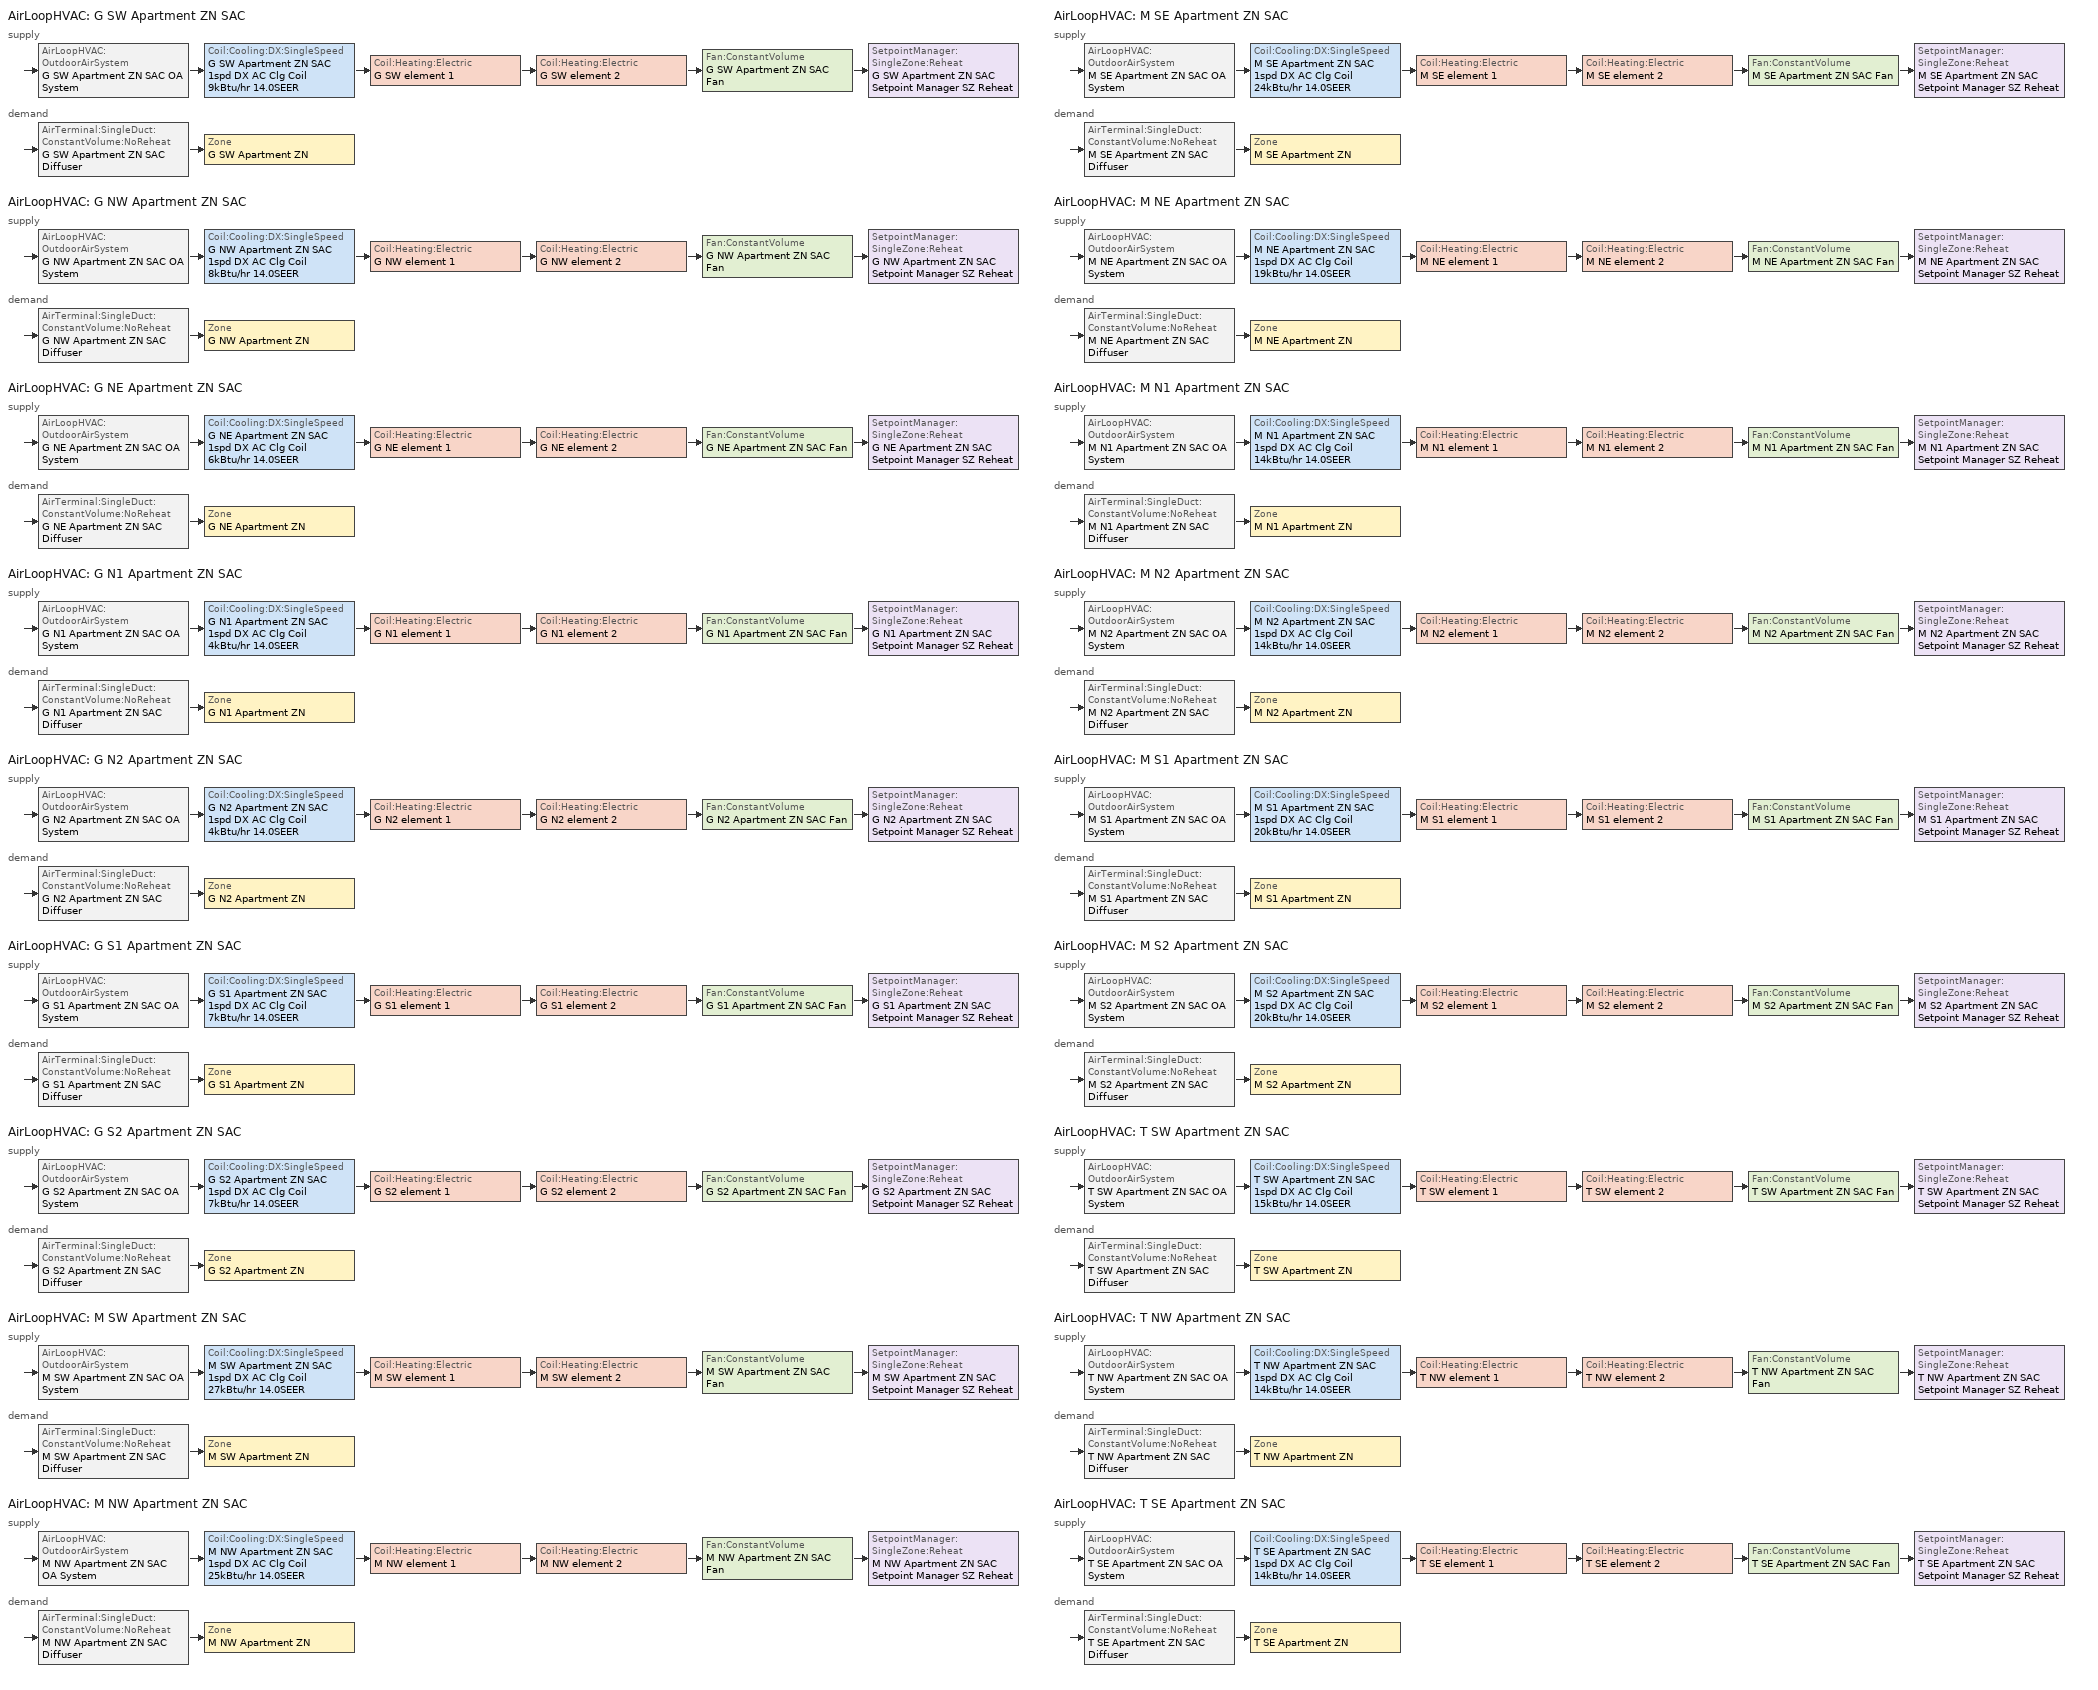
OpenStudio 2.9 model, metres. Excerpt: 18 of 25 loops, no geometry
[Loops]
AirLoopHVAC 'G SW Apartment ZN SAC'
 supply: AirLoopHVAC:OutdoorAirSystem 'G SW Apartment ZN SAC OA System' > Coil:Cooling:DX:SingleSpeed 'G SW Apartment ZN SAC 1spd DX AC Clg Coil 9kBtu/hr 14.0SEER' > Coil:Heating:Electric 'G SW element 1' > Coil:Heating:Electric 'G SW element 2' > Fan:ConstantVolume 'G SW Apartment ZN SAC Fan' > SetpointManager:SingleZone:Reheat 'G SW Apartment ZN SAC Setpoint Manager SZ Reheat'
 demand: AirTerminal:SingleDuct:ConstantVolume:NoReheat 'G SW Apartment ZN SAC Diffuser' > Zone 'G SW Apartment ZN'
AirLoopHVAC 'G NW Apartment ZN SAC'
 supply: AirLoopHVAC:OutdoorAirSystem 'G NW Apartment ZN SAC OA System' > Coil:Cooling:DX:SingleSpeed 'G NW Apartment ZN SAC 1spd DX AC Clg Coil 8kBtu/hr 14.0SEER' > Coil:Heating:Electric 'G NW element 1' > Coil:Heating:Electric 'G NW element 2' > Fan:ConstantVolume 'G NW Apartment ZN SAC Fan' > SetpointManager:SingleZone:Reheat 'G NW Apartment ZN SAC Setpoint Manager SZ Reheat'
 demand: AirTerminal:SingleDuct:ConstantVolume:NoReheat 'G NW Apartment ZN SAC Diffuser' > Zone 'G NW Apartment ZN'
AirLoopHVAC 'G NE Apartment ZN SAC'
 supply: AirLoopHVAC:OutdoorAirSystem 'G NE Apartment ZN SAC OA System' > Coil:Cooling:DX:SingleSpeed 'G NE Apartment ZN SAC 1spd DX AC Clg Coil 6kBtu/hr 14.0SEER' > Coil:Heating:Electric 'G NE element 1' > Coil:Heating:Electric 'G NE element 2' > Fan:ConstantVolume 'G NE Apartment ZN SAC Fan' > SetpointManager:SingleZone:Reheat 'G NE Apartment ZN SAC Setpoint Manager SZ Reheat'
 demand: AirTerminal:SingleDuct:ConstantVolume:NoReheat 'G NE Apartment ZN SAC Diffuser' > Zone 'G NE Apartment ZN'
AirLoopHVAC 'G N1 Apartment ZN SAC'
 supply: AirLoopHVAC:OutdoorAirSystem 'G N1 Apartment ZN SAC OA System' > Coil:Cooling:DX:SingleSpeed 'G N1 Apartment ZN SAC 1spd DX AC Clg Coil 4kBtu/hr 14.0SEER' > Coil:Heating:Electric 'G N1 element 1' > Coil:Heating:Electric 'G N1 element 2' > Fan:ConstantVolume 'G N1 Apartment ZN SAC Fan' > SetpointManager:SingleZone:Reheat 'G N1 Apartment ZN SAC Setpoint Manager SZ Reheat'
 demand: AirTerminal:SingleDuct:ConstantVolume:NoReheat 'G N1 Apartment ZN SAC Diffuser' > Zone 'G N1 Apartment ZN'
AirLoopHVAC 'G N2 Apartment ZN SAC'
 supply: AirLoopHVAC:OutdoorAirSystem 'G N2 Apartment ZN SAC OA System' > Coil:Cooling:DX:SingleSpeed 'G N2 Apartment ZN SAC 1spd DX AC Clg Coil 4kBtu/hr 14.0SEER' > Coil:Heating:Electric 'G N2 element 1' > Coil:Heating:Electric 'G N2 element 2' > Fan:ConstantVolume 'G N2 Apartment ZN SAC Fan' > SetpointManager:SingleZone:Reheat 'G N2 Apartment ZN SAC Setpoint Manager SZ Reheat'
 demand: AirTerminal:SingleDuct:ConstantVolume:NoReheat 'G N2 Apartment ZN SAC Diffuser' > Zone 'G N2 Apartment ZN'
AirLoopHVAC 'G S1 Apartment ZN SAC'
 supply: AirLoopHVAC:OutdoorAirSystem 'G S1 Apartment ZN SAC OA System' > Coil:Cooling:DX:SingleSpeed 'G S1 Apartment ZN SAC 1spd DX AC Clg Coil 7kBtu/hr 14.0SEER' > Coil:Heating:Electric 'G S1 element 1' > Coil:Heating:Electric 'G S1 element 2' > Fan:ConstantVolume 'G S1 Apartment ZN SAC Fan' > SetpointManager:SingleZone:Reheat 'G S1 Apartment ZN SAC Setpoint Manager SZ Reheat'
 demand: AirTerminal:SingleDuct:ConstantVolume:NoReheat 'G S1 Apartment ZN SAC Diffuser' > Zone 'G S1 Apartment ZN'
AirLoopHVAC 'G S2 Apartment ZN SAC'
 supply: AirLoopHVAC:OutdoorAirSystem 'G S2 Apartment ZN SAC OA System' > Coil:Cooling:DX:SingleSpeed 'G S2 Apartment ZN SAC 1spd DX AC Clg Coil 7kBtu/hr 14.0SEER' > Coil:Heating:Electric 'G S2 element 1' > Coil:Heating:Electric 'G S2 element 2' > Fan:ConstantVolume 'G S2 Apartment ZN SAC Fan' > SetpointManager:SingleZone:Reheat 'G S2 Apartment ZN SAC Setpoint Manager SZ Reheat'
 demand: AirTerminal:SingleDuct:ConstantVolume:NoReheat 'G S2 Apartment ZN SAC Diffuser' > Zone 'G S2 Apartment ZN'
AirLoopHVAC 'M SW Apartment ZN SAC'
 supply: AirLoopHVAC:OutdoorAirSystem 'M SW Apartment ZN SAC OA System' > Coil:Cooling:DX:SingleSpeed 'M SW Apartment ZN SAC 1spd DX AC Clg Coil 27kBtu/hr 14.0SEER' > Coil:Heating:Electric 'M SW element 1' > Coil:Heating:Electric 'M SW element 2' > Fan:ConstantVolume 'M SW Apartment ZN SAC Fan' > SetpointManager:SingleZone:Reheat 'M SW Apartment ZN SAC Setpoint Manager SZ Reheat'
 demand: AirTerminal:SingleDuct:ConstantVolume:NoReheat 'M SW Apartment ZN SAC Diffuser' > Zone 'M SW Apartment ZN'
AirLoopHVAC 'M NW Apartment ZN SAC'
 supply: AirLoopHVAC:OutdoorAirSystem 'M NW Apartment ZN SAC OA System' > Coil:Cooling:DX:SingleSpeed 'M NW Apartment ZN SAC 1spd DX AC Clg Coil 25kBtu/hr 14.0SEER' > Coil:Heating:Electric 'M NW element 1' > Coil:Heating:Electric 'M NW element 2' > Fan:ConstantVolume 'M NW Apartment ZN SAC Fan' > SetpointManager:SingleZone:Reheat 'M NW Apartment ZN SAC Setpoint Manager SZ Reheat'
 demand: AirTerminal:SingleDuct:ConstantVolume:NoReheat 'M NW Apartment ZN SAC Diffuser' > Zone 'M NW Apartment ZN'
AirLoopHVAC 'M SE Apartment ZN SAC'
 supply: AirLoopHVAC:OutdoorAirSystem 'M SE Apartment ZN SAC OA System' > Coil:Cooling:DX:SingleSpeed 'M SE Apartment ZN SAC 1spd DX AC Clg Coil 24kBtu/hr 14.0SEER' > Coil:Heating:Electric 'M SE element 1' > Coil:Heating:Electric 'M SE element 2' > Fan:ConstantVolume 'M SE Apartment ZN SAC Fan' > SetpointManager:SingleZone:Reheat 'M SE Apartment ZN SAC Setpoint Manager SZ Reheat'
 demand: AirTerminal:SingleDuct:ConstantVolume:NoReheat 'M SE Apartment ZN SAC Diffuser' > Zone 'M SE Apartment ZN'
AirLoopHVAC 'M NE Apartment ZN SAC'
 supply: AirLoopHVAC:OutdoorAirSystem 'M NE Apartment ZN SAC OA System' > Coil:Cooling:DX:SingleSpeed 'M NE Apartment ZN SAC 1spd DX AC Clg Coil 19kBtu/hr 14.0SEER' > Coil:Heating:Electric 'M NE element 1' > Coil:Heating:Electric 'M NE element 2' > Fan:ConstantVolume 'M NE Apartment ZN SAC Fan' > SetpointManager:SingleZone:Reheat 'M NE Apartment ZN SAC Setpoint Manager SZ Reheat'
 demand: AirTerminal:SingleDuct:ConstantVolume:NoReheat 'M NE Apartment ZN SAC Diffuser' > Zone 'M NE Apartment ZN'
AirLoopHVAC 'M N1 Apartment ZN SAC'
 supply: AirLoopHVAC:OutdoorAirSystem 'M N1 Apartment ZN SAC OA System' > Coil:Cooling:DX:SingleSpeed 'M N1 Apartment ZN SAC 1spd DX AC Clg Coil 14kBtu/hr 14.0SEER' > Coil:Heating:Electric 'M N1 element 1' > Coil:Heating:Electric 'M N1 element 2' > Fan:ConstantVolume 'M N1 Apartment ZN SAC Fan' > SetpointManager:SingleZone:Reheat 'M N1 Apartment ZN SAC Setpoint Manager SZ Reheat'
 demand: AirTerminal:SingleDuct:ConstantVolume:NoReheat 'M N1 Apartment ZN SAC Diffuser' > Zone 'M N1 Apartment ZN'
AirLoopHVAC 'M N2 Apartment ZN SAC'
 supply: AirLoopHVAC:OutdoorAirSystem 'M N2 Apartment ZN SAC OA System' > Coil:Cooling:DX:SingleSpeed 'M N2 Apartment ZN SAC 1spd DX AC Clg Coil 14kBtu/hr 14.0SEER' > Coil:Heating:Electric 'M N2 element 1' > Coil:Heating:Electric 'M N2 element 2' > Fan:ConstantVolume 'M N2 Apartment ZN SAC Fan' > SetpointManager:SingleZone:Reheat 'M N2 Apartment ZN SAC Setpoint Manager SZ Reheat'
 demand: AirTerminal:SingleDuct:ConstantVolume:NoReheat 'M N2 Apartment ZN SAC Diffuser' > Zone 'M N2 Apartment ZN'
AirLoopHVAC 'M S1 Apartment ZN SAC'
 supply: AirLoopHVAC:OutdoorAirSystem 'M S1 Apartment ZN SAC OA System' > Coil:Cooling:DX:SingleSpeed 'M S1 Apartment ZN SAC 1spd DX AC Clg Coil 20kBtu/hr 14.0SEER' > Coil:Heating:Electric 'M S1 element 1' > Coil:Heating:Electric 'M S1 element 2' > Fan:ConstantVolume 'M S1 Apartment ZN SAC Fan' > SetpointManager:SingleZone:Reheat 'M S1 Apartment ZN SAC Setpoint Manager SZ Reheat'
 demand: AirTerminal:SingleDuct:ConstantVolume:NoReheat 'M S1 Apartment ZN SAC Diffuser' > Zone 'M S1 Apartment ZN'
AirLoopHVAC 'M S2 Apartment ZN SAC'
 supply: AirLoopHVAC:OutdoorAirSystem 'M S2 Apartment ZN SAC OA System' > Coil:Cooling:DX:SingleSpeed 'M S2 Apartment ZN SAC 1spd DX AC Clg Coil 20kBtu/hr 14.0SEER' > Coil:Heating:Electric 'M S2 element 1' > Coil:Heating:Electric 'M S2 element 2' > Fan:ConstantVolume 'M S2 Apartment ZN SAC Fan' > SetpointManager:SingleZone:Reheat 'M S2 Apartment ZN SAC Setpoint Manager SZ Reheat'
 demand: AirTerminal:SingleDuct:ConstantVolume:NoReheat 'M S2 Apartment ZN SAC Diffuser' > Zone 'M S2 Apartment ZN'
AirLoopHVAC 'T SW Apartment ZN SAC'
 supply: AirLoopHVAC:OutdoorAirSystem 'T SW Apartment ZN SAC OA System' > Coil:Cooling:DX:SingleSpeed 'T SW Apartment ZN SAC 1spd DX AC Clg Coil 15kBtu/hr 14.0SEER' > Coil:Heating:Electric 'T SW element 1' > Coil:Heating:Electric 'T SW element 2' > Fan:ConstantVolume 'T SW Apartment ZN SAC Fan' > SetpointManager:SingleZone:Reheat 'T SW Apartment ZN SAC Setpoint Manager SZ Reheat'
 demand: AirTerminal:SingleDuct:ConstantVolume:NoReheat 'T SW Apartment ZN SAC Diffuser' > Zone 'T SW Apartment ZN'
AirLoopHVAC 'T NW Apartment ZN SAC'
 supply: AirLoopHVAC:OutdoorAirSystem 'T NW Apartment ZN SAC OA System' > Coil:Cooling:DX:SingleSpeed 'T NW Apartment ZN SAC 1spd DX AC Clg Coil 14kBtu/hr 14.0SEER' > Coil:Heating:Electric 'T NW element 1' > Coil:Heating:Electric 'T NW element 2' > Fan:ConstantVolume 'T NW Apartment ZN SAC Fan' > SetpointManager:SingleZone:Reheat 'T NW Apartment ZN SAC Setpoint Manager SZ Reheat'
 demand: AirTerminal:SingleDuct:ConstantVolume:NoReheat 'T NW Apartment ZN SAC Diffuser' > Zone 'T NW Apartment ZN'
AirLoopHVAC 'T SE Apartment ZN SAC'
 supply: AirLoopHVAC:OutdoorAirSystem 'T SE Apartment ZN SAC OA System' > Coil:Cooling:DX:SingleSpeed 'T SE Apartment ZN SAC 1spd DX AC Clg Coil 14kBtu/hr 14.0SEER' > Coil:Heating:Electric 'T SE element 1' > Coil:Heating:Electric 'T SE element 2' > Fan:ConstantVolume 'T SE Apartment ZN SAC Fan' > SetpointManager:SingleZone:Reheat 'T SE Apartment ZN SAC Setpoint Manager SZ Reheat'
 demand: AirTerminal:SingleDuct:ConstantVolume:NoReheat 'T SE Apartment ZN SAC Diffuser' > Zone 'T SE Apartment ZN'
[Sizing:Zone] Zone Cooling Design Supply Air Temperature Input Method=SupplyAirTemperature; Zone Cooling Design Supply Air Temperature Difference {deltaC}=11.11; Zone Heating Design Supply Air Temperature Input Method=SupplyAirTemperature; Zone Heating Design Supply Air Temperature Difference {deltaC}=11.11; Zone Heating Design Supply Air Humidity Ratio {kg-H2O/kg-air}=0.008; Cooling Design Air Flow Method=DesignDay; Heating Design Air Flow Method=DesignDay; Account for Dedicated Outdoor Air System=No; Dedicated Outdoor Air System Control Strategy=NeutralSupplyAir; Dedicated Outdoor Air Low Setpoint Temperature for Design {C}=autosize; Dedicated Outdoor Air High Setpoint Temperature for Design {C}=autosize
Name | Zone Cooling Design Supply Air Temperature {C} | Zone Heating Design Supply Air Temperature {C} | Zone Cooling Design Supply Air Humidity Ratio {kg-H2O/kg-air}
G Corridor ZN; M Corridor ZN; T Corridor ZN | 14 | 40 | 0.0085
G N1 Apartment ZN; G N2 Apartment ZN; G NE Apartment ZN; G NW Apartment ZN; G S1 Apartment ZN; G S2 Apartment ZN; G SW Apartment ZN; M N1 Apartment ZN; M N2 Apartment ZN; M NE Apartment ZN; M NW Apartment ZN; M S1 Apartment ZN; M S2 Apartment ZN; M SE Apartment ZN; M SW Apartment ZN; T NW Apartment ZN; T SE Apartment ZN; T SW Apartment ZN | 12.7778 | 50 | 0.008
[Zone equipment]
G N1 Apartment ZN: G N1 Apartment ZN SAC Diffuser
G N2 Apartment ZN: G N2 Apartment ZN SAC Diffuser
G NE Apartment ZN: G NE Apartment ZN SAC Diffuser
G NW Apartment ZN: G NW Apartment ZN SAC Diffuser
G S1 Apartment ZN: G S1 Apartment ZN SAC Diffuser
G S2 Apartment ZN: G S2 Apartment ZN SAC Diffuser
G SW Apartment ZN: G SW Apartment ZN SAC Diffuser
M N1 Apartment ZN: M N1 Apartment ZN SAC Diffuser
M N2 Apartment ZN: M N2 Apartment ZN SAC Diffuser
M NE Apartment ZN: M NE Apartment ZN SAC Diffuser
M NW Apartment ZN: M NW Apartment ZN SAC Diffuser
M S1 Apartment ZN: M S1 Apartment ZN SAC Diffuser
M S2 Apartment ZN: M S2 Apartment ZN SAC Diffuser
M SE Apartment ZN: M SE Apartment ZN SAC Diffuser
M SW Apartment ZN: M SW Apartment ZN SAC Diffuser
T NW Apartment ZN: T NW Apartment ZN SAC Diffuser
T SE Apartment ZN: T SE Apartment ZN SAC Diffuser
T SW Apartment ZN: T SW Apartment ZN SAC Diffuser
[AirLoopHVAC] Availability Schedule=ApartmentMidRise All On; Design Supply Air Flow Rate {m3/s}=AutoSize
G SW Apartment ZN SAC; G NW Apartment ZN SAC; G NE Apartment ZN SAC; G N1 Apartment ZN SAC; G N2 Apartment ZN SAC; G S1 Apartment ZN SAC; G S2 Apartment ZN SAC; M SW Apartment ZN SAC; M NW Apartment ZN SAC; M SE Apartment ZN SAC; M NE Apartment ZN SAC; M N1 Apartment ZN SAC; M N2 Apartment ZN SAC; M S1 Apartment ZN SAC; M S2 Apartment ZN SAC; T SW Apartment ZN SAC; T NW Apartment ZN SAC; T SE Apartment ZN SAC
[Sizing:System] Type of Load to Size On=Sensible; Design Outdoor Air Flow Rate {m3/s}=Autosize; Central Heating Maximum System Air Flow Ratio=1; Preheat Design Temperature {C}=7.22222; Preheat Design Humidity Ratio {kg-H2O/kg-Air}=0.008; Precool Design Temperature {C}=12.7778; Precool Design Humidity Ratio {kg-H2O/kg-Air}=0.008; Central Cooling Design Supply Air Temperature {C}=12.7778; Central Heating Design Supply Air Temperature {C}=50; Sizing Option=NonCoincident; 100% Outdoor Air in Cooling=No; 100% Outdoor Air in Heating=No; Central Cooling Design Supply Air Humidity Ratio {kg-H2O/kg-Air}=0.0085; Central Heating Design Supply Air Humidity Ratio {kg-H2O/kg-Air}=0.008; Cooling Design Air Flow Method=DesignDay; Cooling Design Air Flow Rate {m3/s}=0; Heating Design Air Flow Method=DesignDay; Heating Design Air Flow Rate {m3/s}=0; System Outdoor Air Method=ZoneSum; Zone Maximum Outdoor Air Fraction=1; Cooling Supply Air Flow Rate Per Floor Area {m3/s-m2}=0.00996765; Cooling Fraction of Autosized Cooling Supply Air Flow Rate=1; Cooling Supply Air Flow Rate Per Unit Cooling Capacity {m3/s-W}=3.94755e-05; Heating Supply Air Flow Rate Per Floor Area {m3/s-m2}=0.00996765; Heating Fraction of Autosized Heating Supply Air Flow Rate=1; Heating Fraction of Autosized Cooling Supply Air Flow Rate=1; Heating Supply Air Flow Rate Per Unit Heating Capacity {m3/s-W}=3.15882e-05; Cooling Design Capacity Method=CoolingDesignCapacity; Cooling Design Capacity {W}=autosize; Cooling Design Capacity Per Floor Area {W/m2}=234.7; Fraction of Autosized Cooling Design Capacity=1; Heating Design Capacity Method=HeatingDesignCapacity; Heating Design Capacity {W}=autosize; Heating Design Capacity Per Floor Area {W/m2}=157; Fraction of Autosized Heating Design Capacity=1; Central Cooling Capacity Control Method=OnOff
G SW Apartment ZN SAC; G NW Apartment ZN SAC; G NE Apartment ZN SAC; G N1 Apartment ZN SAC; G N2 Apartment ZN SAC; G S1 Apartment ZN SAC; G S2 Apartment ZN SAC; M SW Apartment ZN SAC; M NW Apartment ZN SAC; M SE Apartment ZN SAC; M NE Apartment ZN SAC; M N1 Apartment ZN SAC; M N2 Apartment ZN SAC; M S1 Apartment ZN SAC; M S2 Apartment ZN SAC; T SW Apartment ZN SAC; T NW Apartment ZN SAC; T SE Apartment ZN SAC
[SetpointManager:SingleZone:Reheat] Minimum Supply Air Temperature {C}=12.7778; Maximum Supply Air Temperature {C}=50
Name | Control Zone | Setpoint Node or NodeList
G SW Apartment ZN SAC Setpoint Manager SZ Reheat | G SW Apartment ZN | G SW Apartment ZN SAC Supply Outlet Node
G NW Apartment ZN SAC Setpoint Manager SZ Reheat | G NW Apartment ZN | G NW Apartment ZN SAC Supply Outlet Node
G NE Apartment ZN SAC Setpoint Manager SZ Reheat | G NE Apartment ZN | G NE Apartment ZN SAC Supply Outlet Node
G N1 Apartment ZN SAC Setpoint Manager SZ Reheat | G N1 Apartment ZN | G N1 Apartment ZN SAC Supply Outlet Node
G N2 Apartment ZN SAC Setpoint Manager SZ Reheat | G N2 Apartment ZN | G N2 Apartment ZN SAC Supply Outlet Node
G S1 Apartment ZN SAC Setpoint Manager SZ Reheat | G S1 Apartment ZN | G S1 Apartment ZN SAC Supply Outlet Node
G S2 Apartment ZN SAC Setpoint Manager SZ Reheat | G S2 Apartment ZN | G S2 Apartment ZN SAC Supply Outlet Node
M SW Apartment ZN SAC Setpoint Manager SZ Reheat | M SW Apartment ZN | M SW Apartment ZN SAC Supply Outlet Node
M NW Apartment ZN SAC Setpoint Manager SZ Reheat | M NW Apartment ZN | M NW Apartment ZN SAC Supply Outlet Node
M SE Apartment ZN SAC Setpoint Manager SZ Reheat | M SE Apartment ZN | M SE Apartment ZN SAC Supply Outlet Node
M NE Apartment ZN SAC Setpoint Manager SZ Reheat | M NE Apartment ZN | M NE Apartment ZN SAC Supply Outlet Node
M N1 Apartment ZN SAC Setpoint Manager SZ Reheat | M N1 Apartment ZN | M N1 Apartment ZN SAC Supply Outlet Node
M N2 Apartment ZN SAC Setpoint Manager SZ Reheat | M N2 Apartment ZN | M N2 Apartment ZN SAC Supply Outlet Node
M S1 Apartment ZN SAC Setpoint Manager SZ Reheat | M S1 Apartment ZN | M S1 Apartment ZN SAC Supply Outlet Node
M S2 Apartment ZN SAC Setpoint Manager SZ Reheat | M S2 Apartment ZN | M S2 Apartment ZN SAC Supply Outlet Node
T SW Apartment ZN SAC Setpoint Manager SZ Reheat | T SW Apartment ZN | T SW Apartment ZN SAC Supply Outlet Node
T NW Apartment ZN SAC Setpoint Manager SZ Reheat | T NW Apartment ZN | T NW Apartment ZN SAC Supply Outlet Node
T SE Apartment ZN SAC Setpoint Manager SZ Reheat | T SE Apartment ZN | T SE Apartment ZN SAC Supply Outlet Node
[Fan:ConstantVolume] Availability Schedule=Always On Discrete; Fan Total Efficiency=0.55575; Pressure Rise {Pa}=622.722; Maximum Flow Rate {m3/s}=AutoSize; Motor Efficiency=0.855; Motor In Airstream Fraction=1
G SW Apartment ZN SAC Fan; G NW Apartment ZN SAC Fan; G NE Apartment ZN SAC Fan; G N1 Apartment ZN SAC Fan; G N2 Apartment ZN SAC Fan; G S1 Apartment ZN SAC Fan; G S2 Apartment ZN SAC Fan; M SW Apartment ZN SAC Fan; M NW Apartment ZN SAC Fan; M SE Apartment ZN SAC Fan; M NE Apartment ZN SAC Fan; M N1 Apartment ZN SAC Fan; M N2 Apartment ZN SAC Fan; M S1 Apartment ZN SAC Fan; M S2 Apartment ZN SAC Fan; T SW Apartment ZN SAC Fan; T NW Apartment ZN SAC Fan; T SE Apartment ZN SAC Fan
[Coil:Cooling:DX:SingleSpeed] Availability Schedule=Always On Discrete; Rated Total Cooling Capacity {W}=autosize; Rated Sensible Heat Ratio=autosize; Rated COP {W/W}=4.11713; Rated Air Flow Rate {m3/s}=autosize; Rated Evaporator Fan Power Per Volume Flow Rate {W/(m3/s)}=773.3; Total Cooling Capacity Function of Temperature Curve=PSZ-AC_Unitary_PackagecoolCapFT; Total Cooling Capacity Function of Flow Fraction Curve=PSZ-AC_Unitary_PackagecoolFFF; Energy Input Ratio Function of Temperature Curve=PSZ-AC DX Unitary Package EIRFT; Energy Input Ratio Function of Flow Fraction Curve=PSZ-AC_Unitary_PackagecoolEIRFFF; Part Load Fraction Correlation Curve=PSZ-AC_Unitary_PackagecoolPLR; Condenser Type=AirCooled; Evaporative Condenser Effectiveness=0; Evaporative Condenser Air Flow Rate {m3/s}=Autosize; Evaporative Condenser Pump Rated Power Consumption {W}=Autosize; Crankcase Heater Capacity {W}=0; Maximum Outdoor Dry-Bulb Temperature for Crankcase Heater Operation {C}=0; Basin Heater Capacity {W/K}=0; Basin Heater Setpoint Temperature {C}=10
G SW Apartment ZN SAC 1spd DX AC Clg Coil 9kBtu/hr 14.0SEER; G NW Apartment ZN SAC 1spd DX AC Clg Coil 8kBtu/hr 14.0SEER; G NE Apartment ZN SAC 1spd DX AC Clg Coil 6kBtu/hr 14.0SEER; G N1 Apartment ZN SAC 1spd DX AC Clg Coil 4kBtu/hr 14.0SEER; G N2 Apartment ZN SAC 1spd DX AC Clg Coil 4kBtu/hr 14.0SEER; G S1 Apartment ZN SAC 1spd DX AC Clg Coil 7kBtu/hr 14.0SEER; G S2 Apartment ZN SAC 1spd DX AC Clg Coil 7kBtu/hr 14.0SEER; M SW Apartment ZN SAC 1spd DX AC Clg Coil 27kBtu/hr 14.0SEER; M NW Apartment ZN SAC 1spd DX AC Clg Coil 25kBtu/hr 14.0SEER; M SE Apartment ZN SAC 1spd DX AC Clg Coil 24kBtu/hr 14.0SEER; M NE Apartment ZN SAC 1spd DX AC Clg Coil 19kBtu/hr 14.0SEER; M N1 Apartment ZN SAC 1spd DX AC Clg Coil 14kBtu/hr 14.0SEER; M N2 Apartment ZN SAC 1spd DX AC Clg Coil 14kBtu/hr 14.0SEER; M S1 Apartment ZN SAC 1spd DX AC Clg Coil 20kBtu/hr 14.0SEER; M S2 Apartment ZN SAC 1spd DX AC Clg Coil 20kBtu/hr 14.0SEER; T SW Apartment ZN SAC 1spd DX AC Clg Coil 15kBtu/hr 14.0SEER; T NW Apartment ZN SAC 1spd DX AC Clg Coil 14kBtu/hr 14.0SEER; T SE Apartment ZN SAC 1spd DX AC Clg Coil 14kBtu/hr 14.0SEER
[Controller:OutdoorAir] Minimum Outdoor Air Flow Rate {m3/s}=autosize; Maximum Outdoor Air Flow Rate {m3/s}=Autosize; Economizer Control Type=NoEconomizer; Economizer Control Action Type=ModulateFlow; Economizer Maximum Limit Dry-Bulb Temperature {C}=28; Economizer Maximum Limit Enthalpy {J/kg}=64000; Lockout Type=NoLockout; Minimum Limit Type=FixedMinimum; Minimum Outdoor Air Schedule=ApartmentMidRise COMPACT HVAC-ALWAYS 1; High Humidity Control=No
Name | Maximum Fraction of Outdoor Air Schedule | Controller Mechanical Ventilation | Heat Recovery Bypass Control Type
G SW Apartment ZN SAC OA System Controller | GSWApartmentZNSACmaxOASch | Controller Mechanical Ventilation 1 | BypassWhenOAFlowGreaterThanMinimum
G NW Apartment ZN SAC OA System Controller | GNWApartmentZNSACmaxOASch | Controller Mechanical Ventilation 2 | BypassWhenOAFlowGreaterThanMinimum
G NE Apartment ZN SAC OA System Controller | GNEApartmentZNSACmaxOASch | Controller Mechanical Ventilation 3 | BypassWhenOAFlowGreaterThanMinimum
G N1 Apartment ZN SAC OA System Controller | GN1ApartmentZNSACmaxOASch | Controller Mechanical Ventilation 4 | BypassWhenOAFlowGreaterThanMinimum
G N2 Apartment ZN SAC OA System Controller | GN2ApartmentZNSACmaxOASch | Controller Mechanical Ventilation 5 | BypassWhenOAFlowGreaterThanMinimum
G S1 Apartment ZN SAC OA System Controller | GS1ApartmentZNSACmaxOASch | Controller Mechanical Ventilation 6 | BypassWhenOAFlowGreaterThanMinimum
G S2 Apartment ZN SAC OA System Controller | GS2ApartmentZNSACmaxOASch | Controller Mechanical Ventilation 7 | BypassWhenOAFlowGreaterThanMinimum
M SW Apartment ZN SAC OA System Controller | MSWApartmentZNSACmaxOASch | Controller Mechanical Ventilation 8 | BypassWhenOAFlowGreaterThanMinimum
M NW Apartment ZN SAC OA System Controller | MNWApartmentZNSACmaxOASch | Controller Mechanical Ventilation 9 | BypassWhenOAFlowGreaterThanMinimum
M SE Apartment ZN SAC OA System Controller | MSEApartmentZNSACmaxOASch | Controller Mechanical Ventilation 10 | BypassWhenOAFlowGreaterThanMinimum
M NE Apartment ZN SAC OA System Controller | MNEApartmentZNSACmaxOASch | Controller Mechanical Ventilation 11 | BypassWhenOAFlowGreaterThanMinimum
M N1 Apartment ZN SAC OA System Controller | MN1ApartmentZNSACmaxOASch | Controller Mechanical Ventilation 12 | BypassWhenOAFlowGreaterThanMinimum
M N2 Apartment ZN SAC OA System Controller | MN2ApartmentZNSACmaxOASch | Controller Mechanical Ventilation 13 | BypassWhenOAFlowGreaterThanMinimum
M S1 Apartment ZN SAC OA System Controller | MS1ApartmentZNSACmaxOASch | Controller Mechanical Ventilation 14 | BypassWhenOAFlowGreaterThanMinimum
M S2 Apartment ZN SAC OA System Controller | MS2ApartmentZNSACmaxOASch | Controller Mechanical Ventilation 15 | BypassWhenOAFlowGreaterThanMinimum
T SW Apartment ZN SAC OA System Controller | TSWApartmentZNSACmaxOASch | Controller Mechanical Ventilation 16 | BypassWhenWithinEconomizerLimits
T NW Apartment ZN SAC OA System Controller | TNWApartmentZNSACmaxOASch | Controller Mechanical Ventilation 17 | BypassWhenOAFlowGreaterThanMinimum
T SE Apartment ZN SAC OA System Controller | TSEApartmentZNSACmaxOASch | Controller Mechanical Ventilation 18 | BypassWhenOAFlowGreaterThanMinimum
[Controller:MechanicalVentilation] Availability Schedule=Always On Discrete; System Outdoor Air Method=ZoneSum
Controller Mechanical Ventilation 1; Controller Mechanical Ventilation 2; Controller Mechanical Ventilation 3; Controller Mechanical Ventilation 4; Controller Mechanical Ventilation 5; Controller Mechanical Ventilation 6; Controller Mechanical Ventilation 7; Controller Mechanical Ventilation 8; Controller Mechanical Ventilation 9; Controller Mechanical Ventilation 10; Controller Mechanical Ventilation 11; Controller Mechanical Ventilation 12; Controller Mechanical Ventilation 13; Controller Mechanical Ventilation 14; Controller Mechanical Ventilation 15; Controller Mechanical Ventilation 16; Controller Mechanical Ventilation 17; Controller Mechanical Ventilation 18
[AirLoopHVAC:OutdoorAirSystem]
Name | Controller
G SW Apartment ZN SAC OA System | G SW Apartment ZN SAC OA System Controller
G NW Apartment ZN SAC OA System | G NW Apartment ZN SAC OA System Controller
G NE Apartment ZN SAC OA System | G NE Apartment ZN SAC OA System Controller
G N1 Apartment ZN SAC OA System | G N1 Apartment ZN SAC OA System Controller
G N2 Apartment ZN SAC OA System | G N2 Apartment ZN SAC OA System Controller
G S1 Apartment ZN SAC OA System | G S1 Apartment ZN SAC OA System Controller
G S2 Apartment ZN SAC OA System | G S2 Apartment ZN SAC OA System Controller
M SW Apartment ZN SAC OA System | M SW Apartment ZN SAC OA System Controller
M NW Apartment ZN SAC OA System | M NW Apartment ZN SAC OA System Controller
M SE Apartment ZN SAC OA System | M SE Apartment ZN SAC OA System Controller
M NE Apartment ZN SAC OA System | M NE Apartment ZN SAC OA System Controller
M N1 Apartment ZN SAC OA System | M N1 Apartment ZN SAC OA System Controller
M N2 Apartment ZN SAC OA System | M N2 Apartment ZN SAC OA System Controller
M S1 Apartment ZN SAC OA System | M S1 Apartment ZN SAC OA System Controller
M S2 Apartment ZN SAC OA System | M S2 Apartment ZN SAC OA System Controller
T SW Apartment ZN SAC OA System | T SW Apartment ZN SAC OA System Controller
T NW Apartment ZN SAC OA System | T NW Apartment ZN SAC OA System Controller
T SE Apartment ZN SAC OA System | T SE Apartment ZN SAC OA System Controller
[AirTerminal:SingleDuct:ConstantVolume:NoReheat] Availability Schedule=Always On Discrete; Maximum Air Flow Rate {m3/s}=AutoSize
G SW Apartment ZN SAC Diffuser; G NW Apartment ZN SAC Diffuser; G NE Apartment ZN SAC Diffuser; G N1 Apartment ZN SAC Diffuser; G N2 Apartment ZN SAC Diffuser; G S1 Apartment ZN SAC Diffuser; G S2 Apartment ZN SAC Diffuser; M SW Apartment ZN SAC Diffuser; M NW Apartment ZN SAC Diffuser; M SE Apartment ZN SAC Diffuser; M NE Apartment ZN SAC Diffuser; M N1 Apartment ZN SAC Diffuser; M N2 Apartment ZN SAC Diffuser; M S1 Apartment ZN SAC Diffuser; M S2 Apartment ZN SAC Diffuser; T SW Apartment ZN SAC Diffuser; T NW Apartment ZN SAC Diffuser; T SE Apartment ZN SAC Diffuser
[EnergyManagementSystem:Sensor]
Name | Output Variable or Output Meter Index Key | Output Variable or Output Meter
OATF; OATF_1; OATF_2; OATF_3; OATF_4; OATF_5; OATF_6; OATF_7; OATF_8; OATF_9; OATF_10; OATF_11; OATF_12; OATF_13; OATF_14; OATF_15; OATF_16; OATF_17; OATF_18; OATF_19; OATF_20; OATF_21; OATF_22; OATF_23 | Environment | Site Outdoor Air Drybulb Temperature
OAWBC; OAWBC_1; OAWBC_2; OAWBC_3; OAWBC_4; OAWBC_5; OAWBC_6; OAWBC_7; OAWBC_8; OAWBC_9; OAWBC_10; OAWBC_11; OAWBC_12; OAWBC_13; OAWBC_14; OAWBC_15; OAWBC_16; OAWBC_17; OAWBC_18; OAWBC_19; OAWBC_20; OAWBC_21; OAWBC_22; OAWBC_23 | Environment | Site Outdoor Air Wetbulb Temperature
GN1ApartmentZNSACOASch; GN2ApartmentZNSACOASch; GNEApartmentZNSACOASch; GNWApartmentZNSACOASch; GS1ApartmentZNSACOASch; GS2ApartmentZNSACOASch; GSWApartmentZNSACOASch; MN1ApartmentZNSACOASch; MN2ApartmentZNSACOASch; MNEApartmentZNSACOASch; MNWApartmentZNSACOASch; MS1ApartmentZNSACOASch; MS2ApartmentZNSACOASch; MSEApartmentZNSACOASch; MSWApartmentZNSACOASch; OfficeZNSACOASch; TN1ApartmentZNSACOASch; TN2ApartmentZNSACOASch; TNEApartmentZNSACOASch; TNWApartmentZNSACOASch; TS1ApartmentZNSACOASch; TS2ApartmentZNSACOASch; TSEApartmentZNSACOASch; TSWApartmentZNSACOASch | ApartmentMidRise COMPACT HVAC-ALWAYS 1 | Schedule Value
GN1ApartmentZNSACOAFlowMass | G N1 Apartment ZN SAC Outdoor Air Node | System Node Mass Flow Rate
GN1ApartmentZNSACDATRqd | G N1 Apartment ZN SAC Supply Outlet Node | System Node Setpoint Temperature
GN2ApartmentZNSACOAFlowMass | G N2 Apartment ZN SAC Outdoor Air Node | System Node Mass Flow Rate
GN2ApartmentZNSACDATRqd | G N2 Apartment ZN SAC Supply Outlet Node | System Node Setpoint Temperature
GNEApartmentZNSACOAFlowMass | G NE Apartment ZN SAC Outdoor Air Node | System Node Mass Flow Rate
GNEApartmentZNSACDATRqd | G NE Apartment ZN SAC Supply Outlet Node | System Node Setpoint Temperature
GNWApartmentZNSACOAFlowMass | G NW Apartment ZN SAC Outdoor Air Node | System Node Mass Flow Rate
GNWApartmentZNSACDATRqd | G NW Apartment ZN SAC Supply Outlet Node | System Node Setpoint Temperature
GS1ApartmentZNSACOAFlowMass | G S1 Apartment ZN SAC Outdoor Air Node | System Node Mass Flow Rate
GS1ApartmentZNSACDATRqd | G S1 Apartment ZN SAC Supply Outlet Node | System Node Setpoint Temperature
GS2ApartmentZNSACOAFlowMass | G S2 Apartment ZN SAC Outdoor Air Node | System Node Mass Flow Rate
GS2ApartmentZNSACDATRqd | G S2 Apartment ZN SAC Supply Outlet Node | System Node Setpoint Temperature
GSWApartmentZNSACOAFlowMass | G SW Apartment ZN SAC Outdoor Air Node | System Node Mass Flow Rate
GSWApartmentZNSACDATRqd | G SW Apartment ZN SAC Supply Outlet Node | System Node Setpoint Temperature
MN1ApartmentZNSACOAFlowMass | M N1 Apartment ZN SAC Outdoor Air Node | System Node Mass Flow Rate
MN1ApartmentZNSACDATRqd | M N1 Apartment ZN SAC Supply Outlet Node | System Node Setpoint Temperature
MN2ApartmentZNSACOAFlowMass | M N2 Apartment ZN SAC Outdoor Air Node | System Node Mass Flow Rate
MN2ApartmentZNSACDATRqd | M N2 Apartment ZN SAC Supply Outlet Node | System Node Setpoint Temperature
MNEApartmentZNSACOAFlowMass | M NE Apartment ZN SAC Outdoor Air Node | System Node Mass Flow Rate
MNEApartmentZNSACDATRqd | M NE Apartment ZN SAC Supply Outlet Node | System Node Setpoint Temperature
MNWApartmentZNSACOAFlowMass | M NW Apartment ZN SAC Outdoor Air Node | System Node Mass Flow Rate
MNWApartmentZNSACDATRqd | M NW Apartment ZN SAC Supply Outlet Node | System Node Setpoint Temperature
MS1ApartmentZNSACOAFlowMass | M S1 Apartment ZN SAC Outdoor Air Node | System Node Mass Flow Rate
MS1ApartmentZNSACDATRqd | M S1 Apartment ZN SAC Supply Outlet Node | System Node Setpoint Temperature
MS2ApartmentZNSACOAFlowMass | M S2 Apartment ZN SAC Outdoor Air Node | System Node Mass Flow Rate
MS2ApartmentZNSACDATRqd | M S2 Apartment ZN SAC Supply Outlet Node | System Node Setpoint Temperature
MSEApartmentZNSACOAFlowMass | M SE Apartment ZN SAC Outdoor Air Node | System Node Mass Flow Rate
MSEApartmentZNSACDATRqd | M SE Apartment ZN SAC Supply Outlet Node | System Node Setpoint Temperature
MSWApartmentZNSACOAFlowMass | M SW Apartment ZN SAC Outdoor Air Node | System Node Mass Flow Rate
MSWApartmentZNSACDATRqd | M SW Apartment ZN SAC Supply Outlet Node | System Node Setpoint Temperature
OfficeZNSACOAFlowMass | Office ZN SAC Outdoor Air Node | System Node Mass Flow Rate
TN1ApartmentZNSACOAFlowMass | T N1 Apartment ZN SAC Outdoor Air Node | System Node Mass Flow Rate
TN2ApartmentZNSACOAFlowMass | T N2 Apartment ZN SAC Outdoor Air Node | System Node Mass Flow Rate
TNEApartmentZNSACOAFlowMass | T NE Apartment ZN SAC Outdoor Air Node | System Node Mass Flow Rate
TNWApartmentZNSACOAFlowMass | T NW Apartment ZN SAC Outdoor Air Node | System Node Mass Flow Rate
TNWApartmentZNSACDATRqd | T NW Apartment ZN SAC Supply Outlet Node | System Node Setpoint Temperature
TS1ApartmentZNSACOAFlowMass | T S1 Apartment ZN SAC Outdoor Air Node | System Node Mass Flow Rate
TS2ApartmentZNSACOAFlowMass | T S2 Apartment ZN SAC Outdoor Air Node | System Node Mass Flow Rate
TSEApartmentZNSACOAFlowMass | T SE Apartment ZN SAC Outdoor Air Node | System Node Mass Flow Rate
TSEApartmentZNSACDATRqd | T SE Apartment ZN SAC Supply Outlet Node | System Node Setpoint Temperature
TSWApartmentZNSACOAFlowMass | T SW Apartment ZN SAC Outdoor Air Node | System Node Mass Flow Rate
TSWApartmentZNSACDATRqd | T SW Apartment ZN SAC Supply Outlet Node | System Node Setpoint Temperature
[EnergyManagementSystem:InternalVariable] Internal Data Type=Outdoor Air Controller Minimum Mass Flow Rate
Name | Internal Data Index Key
GN1ApartmentZNSACOADesignMass | G N1 Apartment ZN SAC OA System Controller
GN2ApartmentZNSACOADesignMass | G N2 Apartment ZN SAC OA System Controller
GNEApartmentZNSACOADesignMass | G NE Apartment ZN SAC OA System Controller
GNWApartmentZNSACOADesignMass | G NW Apartment ZN SAC OA System Controller
GS1ApartmentZNSACOADesignMass | G S1 Apartment ZN SAC OA System Controller
GS2ApartmentZNSACOADesignMass | G S2 Apartment ZN SAC OA System Controller
GSWApartmentZNSACOADesignMass | G SW Apartment ZN SAC OA System Controller
MN1ApartmentZNSACOADesignMass | M N1 Apartment ZN SAC OA System Controller
MN2ApartmentZNSACOADesignMass | M N2 Apartment ZN SAC OA System Controller
MNEApartmentZNSACOADesignMass | M NE Apartment ZN SAC OA System Controller
MNWApartmentZNSACOADesignMass | M NW Apartment ZN SAC OA System Controller
MS1ApartmentZNSACOADesignMass | M S1 Apartment ZN SAC OA System Controller
MS2ApartmentZNSACOADesignMass | M S2 Apartment ZN SAC OA System Controller
MSEApartmentZNSACOADesignMass | M SE Apartment ZN SAC OA System Controller
MSWApartmentZNSACOADesignMass | M SW Apartment ZN SAC OA System Controller
TNWApartmentZNSACOADesignMass | T NW Apartment ZN SAC OA System Controller
TSEApartmentZNSACOADesignMass | T SE Apartment ZN SAC OA System Controller
TSWApartmentZNSACOADesignMass | T SW Apartment ZN SAC OA System Controller
[EnergyManagementSystem:Program]
GN1ApartmentZNSACSetNumberofStages: SET GN1ApartmentZNSACNumberofStages = 1
GN2ApartmentZNSACSetNumberofStages: SET GN2ApartmentZNSACNumberofStages = 1
GNEApartmentZNSACSetNumberofStages: SET GNEApartmentZNSACNumberofStages = 1
GNWApartmentZNSACSetNumberofStages: SET GNWApartmentZNSACNumberofStages = 1
GS1ApartmentZNSACSetNumberofStages: SET GS1ApartmentZNSACNumberofStages = 1
GS2ApartmentZNSACSetNumberofStages: SET GS2ApartmentZNSACNumberofStages = 1
GSWApartmentZNSACSetNumberofStages: SET GSWApartmentZNSACNumberofStages = 1
MN1ApartmentZNSACSetNumberofStages: SET MN1ApartmentZNSACNumberofStages = 1
MN2ApartmentZNSACSetNumberofStages: SET MN2ApartmentZNSACNumberofStages = 1
MNEApartmentZNSACSetNumberofStages: SET MNEApartmentZNSACNumberofStages = 1
MNWApartmentZNSACSetNumberofStages: SET MNWApartmentZNSACNumberofStages = 1
MS1ApartmentZNSACSetNumberofStages: SET MS1ApartmentZNSACNumberofStages = 1
MS2ApartmentZNSACSetNumberofStages: SET MS2ApartmentZNSACNumberofStages = 1
MSEApartmentZNSACSetNumberofStages: SET MSEApartmentZNSACNumberofStages = 1
MSWApartmentZNSACSetNumberofStages: SET MSWApartmentZNSACNumberofStages = 1
OfficeZNSACSetNumberofStages: SET OfficeZNSACNumberofStages = 1
TN1ApartmentZNSACSetNumberofStages: SET TN1ApartmentZNSACNumberofStages = 1
TN2ApartmentZNSACSetNumberofStages: SET TN2ApartmentZNSACNumberofStages = 1
TNEApartmentZNSACSetNumberofStages: SET TNEApartmentZNSACNumberofStages = 1
TNWApartmentZNSACSetNumberofStages: SET TNWApartmentZNSACNumberofStages = 1
TS1ApartmentZNSACSetNumberofStages: SET TS1ApartmentZNSACNumberofStages = 1
TS2ApartmentZNSACSetNumberofStages: SET TS2ApartmentZNSACNumberofStages = 1
TSEApartmentZNSACSetNumberofStages: SET TSEApartmentZNSACNumberofStages = 1
TSWApartmentZNSACSetNumberofStages: SET TSWApartmentZNSACNumberofStages = 1
[EnergyManagementSystem:ProgramCallingManager]
GN1ApartmentZNSACSetNumberofStagesCallingManager: BeginNewEnvironment; GN1ApartmentZNSACSetNumberofStages
GN2ApartmentZNSACSetNumberofStagesCallingManager: BeginNewEnvironment; GN2ApartmentZNSACSetNumberofStages
GNEApartmentZNSACSetNumberofStagesCallingManager: BeginNewEnvironment; GNEApartmentZNSACSetNumberofStages
GNWApartmentZNSACSetNumberofStagesCallingManager: BeginNewEnvironment; GNWApartmentZNSACSetNumberofStages
GS1ApartmentZNSACSetNumberofStagesCallingManager: BeginNewEnvironment; GS1ApartmentZNSACSetNumberofStages
GS2ApartmentZNSACSetNumberofStagesCallingManager: BeginNewEnvironment; GS2ApartmentZNSACSetNumberofStages
GSWApartmentZNSACSetNumberofStagesCallingManager: BeginNewEnvironment; GSWApartmentZNSACSetNumberofStages
MN1ApartmentZNSACSetNumberofStagesCallingManager: BeginNewEnvironment; MN1ApartmentZNSACSetNumberofStages
MN2ApartmentZNSACSetNumberofStagesCallingManager: BeginNewEnvironment; MN2ApartmentZNSACSetNumberofStages
MNEApartmentZNSACSetNumberofStagesCallingManager: BeginNewEnvironment; MNEApartmentZNSACSetNumberofStages
MNWApartmentZNSACSetNumberofStagesCallingManager: BeginNewEnvironment; MNWApartmentZNSACSetNumberofStages
MS1ApartmentZNSACSetNumberofStagesCallingManager: BeginNewEnvironment; MS1ApartmentZNSACSetNumberofStages
MS2ApartmentZNSACSetNumberofStagesCallingManager: BeginNewEnvironment; MS2ApartmentZNSACSetNumberofStages
MSEApartmentZNSACSetNumberofStagesCallingManager: BeginNewEnvironment; MSEApartmentZNSACSetNumberofStages
MSWApartmentZNSACSetNumberofStagesCallingManager: BeginNewEnvironment; MSWApartmentZNSACSetNumberofStages
OfficeZNSACSetNumberofStagesCallingManager: BeginNewEnvironment; OfficeZNSACSetNumberofStages
TN1ApartmentZNSACSetNumberofStagesCallingManager: BeginNewEnvironment; TN1ApartmentZNSACSetNumberofStages
TN2ApartmentZNSACSetNumberofStagesCallingManager: BeginNewEnvironment; TN2ApartmentZNSACSetNumberofStages
TNEApartmentZNSACSetNumberofStagesCallingManager: BeginNewEnvironment; TNEApartmentZNSACSetNumberofStages
TNWApartmentZNSACSetNumberofStagesCallingManager: BeginNewEnvironment; TNWApartmentZNSACSetNumberofStages
TS1ApartmentZNSACSetNumberofStagesCallingManager: BeginNewEnvironment; TS1ApartmentZNSACSetNumberofStages
TS2ApartmentZNSACSetNumberofStagesCallingManager: BeginNewEnvironment; TS2ApartmentZNSACSetNumberofStages
TSEApartmentZNSACSetNumberofStagesCallingManager: BeginNewEnvironment; TSEApartmentZNSACSetNumberofStages
TSWApartmentZNSACSetNumberofStagesCallingManager: BeginNewEnvironment; TSWApartmentZNSACSetNumberofStages
[AvailabilityManager:NightCycle] Applicability Schedule=Always On Discrete; Control Type=CycleOnAny; Thermostat Tolerance {deltaC}=1; Cycling Run Time {s}=3600
Availability Manager Night Cycle 1; Availability Manager Night Cycle 2; Availability Manager Night Cycle 3; Availability Manager Night Cycle 4; Availability Manager Night Cycle 5; Availability Manager Night Cycle 6; Availability Manager Night Cycle 7
[Coil:Heating:Electric] Availability Schedule=ApartmentMidRise All On
M NE element 1; G N1 element 1; G N2 element 1; G N1 element 2; G N2 element 2; G NE element 1; G NE element 2; G NW element 1; G NW element 2; G S1 element 1; G S1 element 2; G S2 element 1; G S2 element 2; G SW element 1; G SW element 2; M N1 element 1; M N1 element 2; M N2 element 2; M N2 element 1; M NE element 2; M NW element 1; M NW element 2; M S1 element 1; M S1 element 2; M S2 element 1; M S2 element 2; M SE element 1; M SE element 2; M SW element 1; M SW element 2; T NW element 1; T NW element 2; T SE element 1; T SE element 2; T SW element 1; T SW element 2
[Schedule:Constant]
Always On Discrete: Value=1
[Schedule:Ruleset]
ApartmentMidRise All On: Default Day Schedule=ApartmentMidRise All On Default; Summer Design Day Schedule=ApartmentMidRise All On Summer Design Day; Winter Design Day Schedule=ApartmentMidRise All On Winter Design Day
ApartmentMidRise COMPACT HVAC-ALWAYS 1: Default Day Schedule=ApartmentMidRise COMPACT HVAC-ALWAYS 1 Default; Summer Design Day Schedule=ApartmentMidRise COMPACT HVAC-ALWAYS 1 Summer Design Day; Winter Design Day Schedule=ApartmentMidRise COMPACT HVAC-ALWAYS 1 Winter Design Day
GN1ApartmentZNSACmaxOASch: Default Day Schedule=GN1ApartmentZNSACmaxOASchDefault
GN2ApartmentZNSACmaxOASch: Default Day Schedule=GN2ApartmentZNSACmaxOASchDefault
GNEApartmentZNSACmaxOASch: Default Day Schedule=GNEApartmentZNSACmaxOASchDefault
GNWApartmentZNSACmaxOASch: Default Day Schedule=GNWApartmentZNSACmaxOASchDefault
GS1ApartmentZNSACmaxOASch: Default Day Schedule=GS1ApartmentZNSACmaxOASchDefault
GS2ApartmentZNSACmaxOASch: Default Day Schedule=GS2ApartmentZNSACmaxOASchDefault
GSWApartmentZNSACmaxOASch: Default Day Schedule=GSWApartmentZNSACmaxOASchDefault
MN1ApartmentZNSACmaxOASch: Default Day Schedule=MN1ApartmentZNSACmaxOASchDefault
MN2ApartmentZNSACmaxOASch: Default Day Schedule=MN2ApartmentZNSACmaxOASchDefault
MNEApartmentZNSACmaxOASch: Default Day Schedule=MNEApartmentZNSACmaxOASchDefault
MNWApartmentZNSACmaxOASch: Default Day Schedule=MNWApartmentZNSACmaxOASchDefault
MS1ApartmentZNSACmaxOASch: Default Day Schedule=MS1ApartmentZNSACmaxOASchDefault
MS2ApartmentZNSACmaxOASch: Default Day Schedule=MS2ApartmentZNSACmaxOASchDefault
MSEApartmentZNSACmaxOASch: Default Day Schedule=MSEApartmentZNSACmaxOASchDefault
MSWApartmentZNSACmaxOASch: Default Day Schedule=MSWApartmentZNSACmaxOASchDefault
TNWApartmentZNSACmaxOASch: Default Day Schedule=TNWApartmentZNSACmaxOASchDefault
TSEApartmentZNSACmaxOASch: Default Day Schedule=TSEApartmentZNSACmaxOASchDefault
TSWApartmentZNSACmaxOASch: Default Day Schedule=TSWApartmentZNSACmaxOASchDefault
[Schedule:Day]
ApartmentMidRise All On Default; ApartmentMidRise All On Winter Design Day; ApartmentMidRise All On Summer Design Day; ApartmentMidRise COMPACT HVAC-ALWAYS 1 Default; ApartmentMidRise COMPACT HVAC-ALWAYS 1 Winter Design Day; ApartmentMidRise COMPACT HVAC-ALWAYS 1 Summer Design Day: 24, 0, 1
GN1ApartmentZNSACmaxOASchDefault; GN2ApartmentZNSACmaxOASchDefault; GNEApartmentZNSACmaxOASchDefault; GNWApartmentZNSACmaxOASchDefault; GS1ApartmentZNSACmaxOASchDefault; GS2ApartmentZNSACmaxOASchDefault; GSWApartmentZNSACmaxOASchDefault; MN1ApartmentZNSACmaxOASchDefault; MN2ApartmentZNSACmaxOASchDefault; MNEApartmentZNSACmaxOASchDefault; MNWApartmentZNSACmaxOASchDefault; MS1ApartmentZNSACmaxOASchDefault; MS2ApartmentZNSACmaxOASchDefault; MSEApartmentZNSACmaxOASchDefault; MSWApartmentZNSACmaxOASchDefault; TNWApartmentZNSACmaxOASchDefault; TSEApartmentZNSACmaxOASchDefault; TSWApartmentZNSACmaxOASchDefault: 24, 0, 0.7
[Curve:Biquadratic] Minimum Value of x=12.77778; Maximum Value of x=23.88889; Minimum Value of y=21.11111; Maximum Value of y=46.11111
Name | Coefficient1 Constant | Coefficient2 x | Coefficient3 x**2 | Coefficient4 y | Coefficient5 y**2 | Coefficient6 x*y
PSZ-AC_Unitary_PackagecoolCapFT | 0.766956 | 0.0107756 | -4.14703e-05 | 0.00134961 | -0.000261144 | 0.000457488
PSZ-AC DX Unitary Package EIRFT | 0.297145 | 0.0430933 | -0.000748766 | 0.00597727 | 0.000482112 | -0.000956448
[Curve:Quadratic]
Name | Coefficient1 Constant | Coefficient2 x | Coefficient3 x**2 | Minimum Value of x | Maximum Value of x
PSZ-AC_Unitary_PackagecoolFFF | 0.8 | 0.2 | 0 | 0.5 | 1.5
PSZ-AC_Unitary_PackagecoolEIRFFF | 1.156 | -0.1816 | 0.0256 | 0.5 | 1.5
PSZ-AC_Unitary_PackagecoolPLR | 0.75 | 0.25 | 0 | 0 | 1
